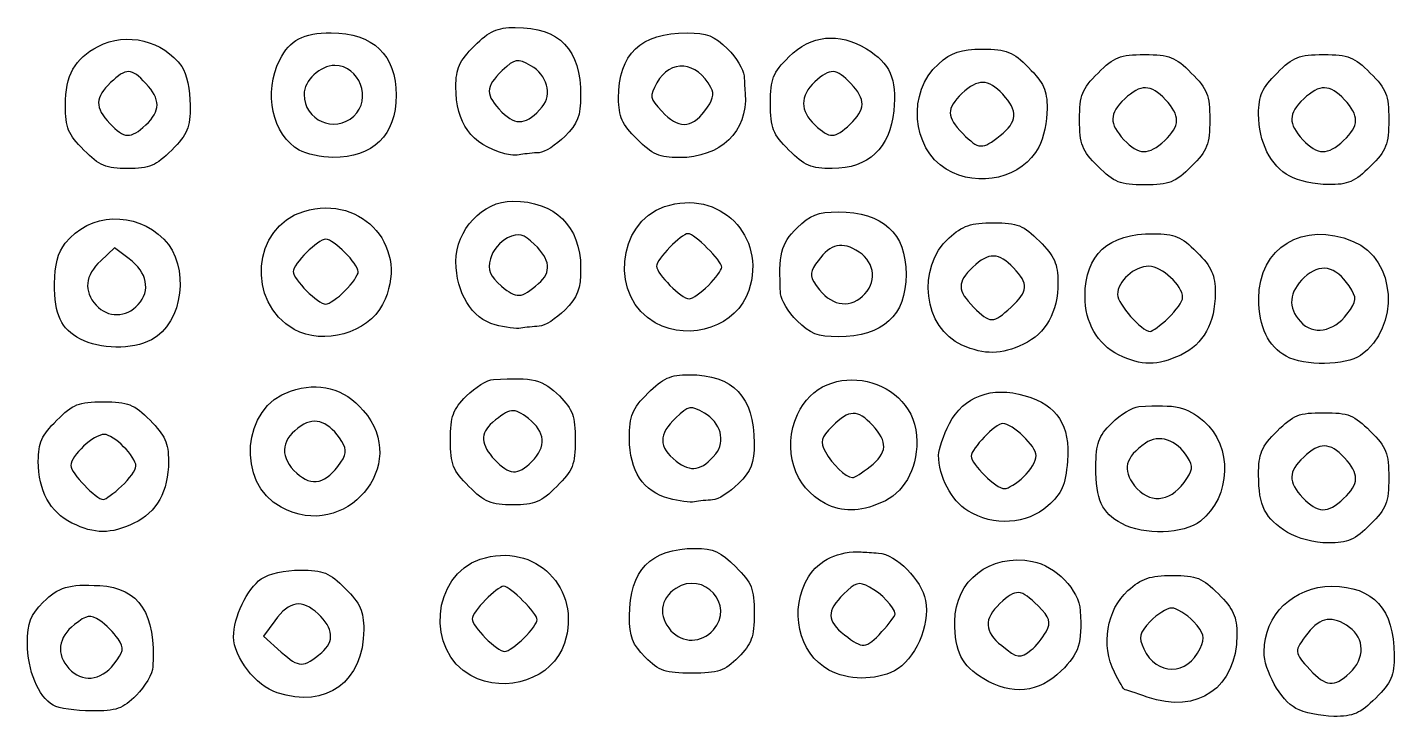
# Model space of a CAD drawing. Extents: x -1 to 2559, y 1 to 1442.
# Drawn here: x 476.1 to 813.7, y 354.7 to 524 of the extents above; entities that cross this region are included whole.
import ezdxf

# ---------------------------------------------------------------- set-up
doc = ezdxf.new("R2010")
doc.units = 0
doc.layers.get('0').update_dxf_attribs({"linetype": 'CONTINUOUS'})
doc.layers.add('IMAGE', color=7, linetype='CONTINUOUS')

# ---------------------------------------------------------------- blocks, each defined once
blk = doc.blocks.new('wave')
at = {"layer": 'IMAGE', "color": 7}
for points in [[(-300.22, -1105.43), (-300.22, -1105.43)], [(-397.69, -1109.9), (-397.69, -1109.9)], [(-346.54, -1107.74), (-346.54, -1107.74)], [(-224.52, -1109.72), (-224.52, -1109.72)], [(-276.9, -1113.42), (-276.9, -1113.42)], [(-187.62, -1112.52), (-187.62, -1112.52)], [(-147.19, -1113.72), (-147.19, -1113.72)], [(-103.19, -1113.72), (-103.19, -1113.72)], [(-412.9, -1116.08), (-412.9, -1116.08)], [(-359.96, -1116.09), (-359.96, -1116.09)], [(-309.44, -1116.99), (-309.44, -1116.99)], [(-239.57, -1116.08), (-239.57, -1116.08)], [(-163.57, -1120.08), (-163.57, -1120.08)], [(-200.88, -1120.77), (-200.88, -1120.77)], [(-116.42, -1122.53), (-116.42, -1122.53)], [(-348.71, -1150.68), (-348.71, -1150.68)], [(-301.1, -1148.87), (-301.1, -1148.87)], [(-259.38, -1149.34), (-259.38, -1149.34)], [(-399.54, -1154.06), (-399.54, -1154.06)], [(-220.87, -1151.39), (-220.87, -1151.39)], [(-146.3, -1157.35), (-146.3, -1157.35)], [(-102.37, -1156.36), (-102.37, -1156.36)], [(-361.18, -1160.15), (-361.18, -1160.15)], [(-311.82, -1159.02), (-311.82, -1159.02)], [(-272.42, -1158.53), (-272.42, -1158.53)], [(-237.54, -1158.05), (-237.54, -1158.05)], [(-413.74, -1162.54), (-413.74, -1162.54)], [(-197.02, -1164), (-197.02, -1164)], [(-117.29, -1166.76), (-117.29, -1166.76)], [(-257.56, -1190.76), (-257.56, -1190.76)], [(-350.45, -1193.8), (-350.45, -1193.8)], [(-302.77, -1192.62), (-302.77, -1192.62)], [(-219.62, -1193.85), (-219.62, -1193.85)], [(-181.86, -1196.38), (-181.86, -1196.38)], [(-142.44, -1197.8), (-142.44, -1197.8)], [(-403.63, -1198.68), (-403.63, -1198.68)], [(-318.24, -1198.75), (-318.24, -1198.75)], [(-103.19, -1201.72), (-103.19, -1201.72)], [(-364.42, -1203.86), (-364.42, -1203.86)], [(-269.02, -1201.73), (-269.02, -1201.73)], [(-230.64, -1202.93), (-230.64, -1202.93)], [(-195.6, -1204.74), (-195.6, -1204.74)], [(-157.74, -1207.87), (-157.74, -1207.87)], [(-117.02, -1210.02), (-117.02, -1210.02)], [(-258.15, -1234), (-258.15, -1234)], [(-216.71, -1234.42), (-216.71, -1234.42)], [(-304.71, -1236.01), (-304.71, -1236.01)], [(-138.48, -1238.52), (-138.48, -1238.52)], [(-354.44, -1239.54), (-354.44, -1239.54)], [(-274.87, -1240.72), (-274.87, -1240.72)], [(-179.99, -1238.91), (-179.99, -1238.91)], [(-405.51, -1242.41), (-405.51, -1242.41)], [(-317.75, -1245.2), (-317.75, -1245.2)], [(-229.75, -1243.86), (-229.75, -1243.86)], [(-191.69, -1246.02), (-191.69, -1246.02)], [(-365.41, -1249.45), (-365.41, -1249.45)], [(-151.48, -1250.5), (-151.48, -1250.5)], [(-420.44, -1252.51), (-420.44, -1252.51)], [(-114.93, -1253.28), (-114.93, -1253.28)]]:
    blk.add_lwpolyline(points, close=True, dxfattribs=at)
for points in [[(-260.23, -1106.47), (-260.23, -1106.47)], [(-401.75, -1142.83), (-405.4, -1140.12), (-408.75, -1143.27)], [(-184.96, -1154.68), (-184.96, -1154.68)], [(-158.51, -1166.39), (-158.51, -1166.39)], [(-415.84, -1207.72), (-415.84, -1207.72)], [(-365.96, -1231.72), (-368.77, -1235.49), (-364.37, -1239.43)], [(-101.69, -1244.56), (-101.69, -1244.56)]]:
    blk.add_lwpolyline(points, dxfattribs=at)
for points in [[(-409.42, -1090.61), (-402.34, -1086.95), (-393.38, -1089.11), (-388.85, -1095.57)], [(-316.9, -1090.48), (-313.2, -1086.78), (-311.35, -1085.95), (-306.84, -1085.95)], [(-306.84, -1085.95), (-295.91, -1085.95), (-290.77, -1091.34), (-290.77, -1102.78)], [(-364.76, -1093.92), (-362.19, -1088.96), (-359, -1087.28), (-352.12, -1087.28)], [(-352.12, -1087.28), (-341.8, -1087.28), (-336.1, -1092.73), (-336.1, -1102.62)], [(-281.44, -1103.35), (-281.44, -1092.43), (-276.05, -1087.28), (-264.6, -1087.28)], [(-264.6, -1087.28), (-259.71, -1087.28), (-257.83, -1088.02), (-254.67, -1091.18)], [(-239.57, -1093.15), (-234.19, -1087.77), (-227.32, -1087.07), (-220.52, -1091.22)], [(-417.44, -1105.05), (-417.44, -1097.7), (-415.14, -1093.57), (-409.42, -1090.61)], [(-321.44, -1100.55), (-321.44, -1096.03), (-320.6, -1094.18), (-316.9, -1090.48)], [(-303.03, -1095.36), (-306.4, -1093.48), (-306.84, -1093.55), (-310.03, -1096.55)], [(-258.73, -1100.7), (-262.19, -1094.23), (-268.74, -1093.67), (-272.03, -1099.54)], [(-254.67, -1091.18), (-252.52, -1093.32), (-250.7, -1096.32), (-250.6, -1097.85)], [(-244.1, -1104.62), (-244.1, -1098.51), (-243.56, -1097.14), (-239.57, -1093.15)], [(-220.52, -1091.22), (-214.65, -1094.8), (-213.02, -1098.46), (-213.78, -1106.4)], [(-202.83, -1094.95), (-199.5, -1091.97), (-197.46, -1091.28), (-191.95, -1091.28)], [(-191.95, -1091.28), (-186.02, -1091.28), (-184.6, -1091.85), (-180.64, -1095.82)], [(-163.57, -1097.15), (-159.58, -1093.16), (-158.21, -1092.62), (-152.1, -1092.62)], [(-152.1, -1092.62), (-146, -1092.62), (-144.63, -1093.16), (-140.64, -1097.15)], [(-119.57, -1097.15), (-115.58, -1093.16), (-114.21, -1092.62), (-108.1, -1092.62)], [(-108.1, -1092.62), (-102, -1092.62), (-100.63, -1093.16), (-96.64, -1097.15)], [(-397.67, -1099.7), (-401.26, -1095.88), (-402.46, -1095.86), (-406.35, -1099.51)], [(-388.85, -1095.57), (-387.66, -1097.28), (-386.77, -1101.31), (-386.77, -1105.05)], [(-359.96, -1116.09), (-366.5, -1112.46), (-368.82, -1101.78), (-364.76, -1093.92)], [(-351.21, -1095.28), (-354.77, -1095.28), (-358.77, -1099.03), (-358.77, -1102.38)], [(-346.54, -1107.74), (-341.98, -1103.61), (-345.1, -1095.28), (-351.21, -1095.28)], [(-310.03, -1096.55), (-314.29, -1100.55), (-314.31, -1102.53), (-310.11, -1106.73)], [(-300.22, -1105.43), (-297.69, -1102.38), (-299.02, -1097.6), (-303.03, -1095.36)], [(-224.34, -1099.7), (-227.9, -1095.91), (-229.44, -1095.85), (-233.19, -1099.33)], [(-200.88, -1120.77), (-209.46, -1115.53), (-210.5, -1101.8), (-202.83, -1094.95)], [(-180.64, -1095.82), (-176.94, -1099.51), (-176.1, -1101.37), (-176.1, -1105.88)], [(-406.35, -1099.51), (-410.2, -1103.13), (-410.24, -1105.59), (-406.54, -1109.53)], [(-397.69, -1109.9), (-394, -1106.46), (-393.99, -1103.61), (-397.67, -1099.7)], [(-272.03, -1099.54), (-273.91, -1102.91), (-273.83, -1103.35), (-270.84, -1106.54)], [(-250.6, -1097.85), (-250.51, -1099.37), (-250.38, -1101.37), (-250.32, -1102.28)], [(-233.19, -1099.33), (-236.9, -1102.79), (-236.9, -1106.44), (-233.19, -1109.9)], [(-224.52, -1109.72), (-220.68, -1106.1), (-220.63, -1103.65), (-224.34, -1099.7)], [(-187, -1102.37), (-190.62, -1098.52), (-193.07, -1098.48), (-197.02, -1102.18)], [(-168.1, -1108.62), (-168.1, -1102.51), (-167.56, -1101.14), (-163.57, -1097.15)], [(-147, -1103.7), (-150.62, -1099.85), (-153.07, -1099.81), (-157.02, -1103.51)], [(-140.64, -1097.15), (-136.64, -1101.14), (-136.1, -1102.51), (-136.1, -1108.62)], [(-124.1, -1107.22), (-124.1, -1102.7), (-123.27, -1100.85), (-119.57, -1097.15)], [(-103, -1103.7), (-106.62, -1099.85), (-109.07, -1099.81), (-113.02, -1103.51)], [(-96.64, -1097.15), (-92.64, -1101.14), (-92.1, -1102.51), (-92.1, -1108.62)], [(-358.77, -1102.38), (-358.77, -1108.77), (-351.3, -1112.05), (-346.54, -1107.74)], [(-336.1, -1102.62), (-336.1, -1112.37), (-341.84, -1117.99), (-351.7, -1117.9)], [(-309.44, -1116.99), (-317.68, -1114.64), (-321.44, -1109.49), (-321.44, -1100.55)], [(-290.77, -1102.78), (-290.77, -1107.68), (-291.51, -1109.56), (-294.67, -1112.72)], [(-276.9, -1113.42), (-280.6, -1109.72), (-281.44, -1107.86), (-281.44, -1103.35)], [(-250.32, -1102.28), (-249.67, -1111.49), (-256.36, -1117.94), (-266.57, -1117.94)], [(-260.23, -1106.47), (-258.26, -1103.97), (-257.84, -1102.36), (-258.73, -1100.7)], [(-197.02, -1102.18), (-200.94, -1105.87), (-200.9, -1107.94), (-196.83, -1112.01)], [(-187.62, -1112.52), (-183.34, -1109.16), (-183.18, -1106.44), (-187, -1102.37)], [(-157.02, -1103.51), (-160.86, -1107.13), (-160.91, -1109.59), (-157.2, -1113.53)], [(-147.19, -1113.72), (-143.34, -1110.1), (-143.3, -1107.65), (-147, -1103.7)], [(-113.02, -1103.51), (-116.86, -1107.13), (-116.91, -1109.59), (-113.2, -1113.53)], [(-103.19, -1113.72), (-99.34, -1110.1), (-99.3, -1107.65), (-103, -1103.7)], [(-412.9, -1116.08), (-416.82, -1112.17), (-417.44, -1110.66), (-417.44, -1105.05)], [(-386.77, -1105.05), (-386.77, -1110.66), (-387.39, -1112.17), (-391.3, -1116.08)], [(-310.11, -1106.73), (-306.62, -1110.22), (-303.91, -1109.86), (-300.22, -1105.43)], [(-270.84, -1106.54), (-266.77, -1110.88), (-263.68, -1110.86), (-260.23, -1106.47)], [(-239.57, -1116.08), (-243.56, -1112.09), (-244.1, -1110.72), (-244.1, -1104.62)], [(-213.78, -1106.4), (-214.66, -1115.56), (-220.05, -1120.62), (-228.92, -1120.62)], [(-176.1, -1105.88), (-176.1, -1108.93), (-177.01, -1113.18), (-178.13, -1115.33)], [(-406.54, -1109.53), (-402.98, -1113.32), (-401.43, -1113.38), (-397.69, -1109.9)], [(-233.19, -1109.9), (-229.5, -1113.33), (-228.34, -1113.3), (-224.52, -1109.72)], [(-163.57, -1120.08), (-167.56, -1116.09), (-168.1, -1114.72), (-168.1, -1108.62)], [(-136.1, -1108.62), (-136.1, -1114.72), (-136.64, -1116.09), (-140.64, -1120.08)], [(-116.42, -1122.53), (-121.18, -1119.95), (-124.1, -1114.12), (-124.1, -1107.22)], [(-92.1, -1108.62), (-92.1, -1114.72), (-92.64, -1116.09), (-96.64, -1120.08)], [(-294.67, -1112.72), (-296.81, -1114.86), (-299.66, -1116.66), (-301, -1116.72)], [(-266.57, -1117.94), (-271.39, -1117.94), (-273.13, -1117.18), (-276.9, -1113.42)], [(-196.83, -1112.01), (-192.85, -1115.99), (-192.08, -1116.03), (-187.62, -1112.52)], [(-157.2, -1113.53), (-153.59, -1117.38), (-151.13, -1117.42), (-147.19, -1113.72)], [(-113.2, -1113.53), (-109.59, -1117.38), (-107.13, -1117.42), (-103.19, -1113.72)], [(-402.1, -1120.62), (-407.45, -1120.62), (-409.03, -1119.95), (-412.9, -1116.08)], [(-391.3, -1116.08), (-395.17, -1119.95), (-396.75, -1120.62), (-402.1, -1120.62)], [(-351.7, -1117.9), (-354.49, -1117.88), (-358.2, -1117.06), (-359.96, -1116.09)], [(-305.44, -1117.19), (-306.54, -1117.4), (-308.34, -1117.31), (-309.44, -1116.99)], [(-301, -1116.72), (-302.34, -1116.77), (-304.34, -1116.99), (-305.44, -1117.19)], [(-228.92, -1120.62), (-234.1, -1120.62), (-235.73, -1119.92), (-239.57, -1116.08)], [(-178.13, -1115.33), (-182.06, -1122.93), (-193.02, -1125.56), (-200.88, -1120.77)], [(-152.1, -1124.62), (-158.21, -1124.62), (-159.58, -1124.08), (-163.57, -1120.08)], [(-140.64, -1120.08), (-144.63, -1124.08), (-146, -1124.62), (-152.1, -1124.62)], [(-96.64, -1120.08), (-100.43, -1123.88), (-102.11, -1124.61), (-106.97, -1124.56)], [(-106.97, -1124.56), (-110.16, -1124.53), (-114.41, -1123.62), (-116.42, -1122.53)], [(-358.83, -1131.14), (-344.12, -1126.74), (-332.47, -1140.48), (-339.46, -1153.99)], [(-270.12, -1129.95), (-256.64, -1125.51), (-244.99, -1137.14), (-249.43, -1150.6)], [(-321.43, -1143.48), (-321.44, -1135.64), (-314.86, -1128.62), (-307.5, -1128.62)], [(-307.5, -1128.62), (-297.1, -1128.62), (-290.77, -1134.82), (-290.77, -1145.02)], [(-272.42, -1158.53), (-283.55, -1152.49), (-282.05, -1133.89), (-270.12, -1129.95)], [(-417.48, -1138.98), (-411.54, -1131.43), (-400.23, -1130.95), (-393.24, -1137.94)], [(-361.18, -1160.15), (-373.06, -1153.55), (-371.56, -1134.96), (-358.83, -1131.14)], [(-237.54, -1135.18), (-234.35, -1132), (-232.51, -1131.28), (-227.47, -1131.28)], [(-227.47, -1131.28), (-216.45, -1131.28), (-210.77, -1136.5), (-210.77, -1146.62)], [(-200.21, -1137.66), (-196.83, -1134.63), (-194.81, -1133.95), (-189.28, -1133.95)], [(-189.28, -1133.95), (-183.35, -1133.95), (-181.94, -1134.52), (-177.97, -1138.48)], [(-124.06, -1152.58), (-124.15, -1140.06), (-113.11, -1133.37), (-100.82, -1138.51)], [(-302.09, -1139.29), (-304.93, -1136.63), (-305.89, -1136.39), (-308.72, -1137.68)], [(-264.35, -1136.62), (-266.05, -1136.62), (-272.1, -1142.86), (-272.1, -1144.62)], [(-256.1, -1144.86), (-256.1, -1143.28), (-262.77, -1136.62), (-264.35, -1136.62)], [(-241.6, -1151.39), (-242.19, -1141.61), (-241.6, -1139.24), (-237.54, -1135.18)], [(-166.77, -1151.95), (-166.77, -1141.77), (-161.1, -1136.62), (-149.91, -1136.62)], [(-149.91, -1136.62), (-144.78, -1136.62), (-143.13, -1137.32), (-139.3, -1141.15)], [(-420.1, -1148.88), (-420.1, -1144.37), (-419.28, -1141.27), (-417.48, -1138.98)], [(-393.24, -1137.94), (-386.71, -1144.47), (-388.47, -1158.67), (-396.3, -1162.72)], [(-353.44, -1137.95), (-355.32, -1137.95), (-361.44, -1144.06), (-361.44, -1145.95)], [(-345.44, -1145.95), (-345.44, -1144.06), (-351.55, -1137.95), (-353.44, -1137.95)], [(-308.72, -1137.68), (-310.54, -1138.51), (-312.44, -1140.82), (-312.94, -1142.8)], [(-301.1, -1148.87), (-297.87, -1146.09), (-298.19, -1142.96), (-302.09, -1139.29)], [(-223.09, -1140.66), (-227.13, -1138.4), (-229.82, -1139.34), (-233.01, -1144.15)], [(-220.87, -1151.39), (-217.7, -1147.89), (-218.69, -1143.12), (-223.09, -1140.66)], [(-197.02, -1164), (-206.47, -1159.89), (-208.29, -1144.88), (-200.21, -1137.66)], [(-177.97, -1138.48), (-174.27, -1142.18), (-173.44, -1144.03), (-173.44, -1148.55)], [(-100.82, -1138.51), (-90.26, -1142.92), (-89.21, -1159.63), (-99.06, -1166.53)], [(-408.75, -1143.27), (-412.63, -1146.91), (-413.03, -1150.71), (-409.9, -1154.18)], [(-399.54, -1154.06), (-396.43, -1150.62), (-397.31, -1146.14), (-401.75, -1142.83)], [(-311.82, -1159.02), (-317.5, -1157.5), (-321.43, -1151.16), (-321.43, -1143.48)], [(-312.94, -1142.8), (-313.66, -1145.7), (-313.13, -1147.01), (-310.21, -1149.53)], [(-233.01, -1144.15), (-234.59, -1146.52), (-234.46, -1147.32), (-232.03, -1150.41)], [(-184.34, -1145.04), (-187.95, -1141.19), (-190.41, -1141.14), (-194.35, -1144.85)], [(-139.3, -1141.15), (-135.6, -1144.85), (-134.77, -1146.7), (-134.77, -1151.22)], [(-101.86, -1149.46), (-105.1, -1144.52), (-109.04, -1143.78), (-112.88, -1147.39)], [(-361.44, -1145.95), (-361.44, -1147.84), (-355.32, -1153.95), (-353.44, -1153.95)], [(-348.71, -1150.68), (-346.91, -1148.88), (-345.44, -1146.75), (-345.44, -1145.95)], [(-290.77, -1145.02), (-290.77, -1150.39), (-291.43, -1152.15), (-294.67, -1155.39)], [(-272.1, -1144.62), (-272.1, -1146.5), (-265.99, -1152.62), (-264.1, -1152.62)], [(-259.38, -1149.34), (-257.58, -1147.54), (-256.1, -1145.52), (-256.1, -1144.86)], [(-210.77, -1146.62), (-210.77, -1156.73), (-216.45, -1161.95), (-227.47, -1161.95)], [(-194.35, -1144.85), (-198.28, -1148.54), (-198.24, -1150.6), (-194.16, -1154.68)], [(-184.96, -1154.68), (-180.68, -1150.71), (-180.57, -1149.04), (-184.34, -1145.04)], [(-151.05, -1144.62), (-154.68, -1144.62), (-158.77, -1148.29), (-158.77, -1151.55)], [(-142.77, -1152.26), (-142.77, -1149.39), (-147.94, -1144.62), (-151.05, -1144.62)], [(-112.88, -1147.39), (-116.66, -1150.94), (-117, -1154.75), (-113.84, -1158.24)], [(-413.74, -1162.54), (-418.62, -1159.89), (-420.1, -1156.71), (-420.1, -1148.88)], [(-353.44, -1153.95), (-352.64, -1153.95), (-350.51, -1152.48), (-348.71, -1150.68)], [(-310.21, -1149.53), (-306.56, -1152.67), (-305.42, -1152.58), (-301.1, -1148.87)], [(-249.43, -1150.6), (-252.31, -1159.32), (-263.71, -1163.25), (-272.42, -1158.53)], [(-264.1, -1152.62), (-263.3, -1152.62), (-261.18, -1151.14), (-259.38, -1149.34)], [(-232.03, -1150.41), (-228.75, -1154.58), (-224.12, -1154.99), (-220.87, -1151.39)], [(-173.44, -1148.55), (-173.44, -1155.93), (-176.33, -1161.12), (-181.91, -1163.77)], [(-102.37, -1156.36), (-99.86, -1152.99), (-99.83, -1152.56), (-101.86, -1149.46)], [(-409.9, -1154.18), (-407.04, -1157.34), (-402.46, -1157.29), (-399.54, -1154.06)], [(-339.46, -1153.99), (-343.11, -1161.05), (-353.99, -1164.14), (-361.18, -1160.15)], [(-237.54, -1158.05), (-239.68, -1155.91), (-241.51, -1152.91), (-241.6, -1151.39)], [(-158.51, -1166.39), (-163.75, -1163.8), (-166.77, -1158.53), (-166.77, -1151.95)], [(-158.77, -1151.55), (-158.77, -1153.91), (-152.86, -1160.62), (-150.77, -1160.62)], [(-146.3, -1157.35), (-144.36, -1155.55), (-142.77, -1153.26), (-142.77, -1152.26)], [(-134.77, -1151.22), (-134.77, -1158.59), (-137.66, -1163.79), (-143.25, -1166.44)], [(-117.29, -1166.76), (-121.77, -1164.27), (-124, -1159.6), (-124.06, -1152.58)], [(-294.67, -1155.39), (-296.81, -1157.53), (-299.66, -1159.33), (-301, -1159.38)], [(-194.16, -1154.68), (-190.1, -1158.74), (-189.35, -1158.74), (-184.96, -1154.68)], [(-150.77, -1160.62), (-150.25, -1160.62), (-148.24, -1159.14), (-146.3, -1157.35)], [(-113.84, -1158.24), (-110.78, -1161.62), (-105.65, -1160.78), (-102.37, -1156.36)], [(-305.44, -1159.84), (-306.54, -1160.04), (-309.41, -1159.67), (-311.82, -1159.02)], [(-301, -1159.38), (-302.34, -1159.44), (-304.34, -1159.65), (-305.44, -1159.84)], [(-227.47, -1161.95), (-232.51, -1161.95), (-234.35, -1161.24), (-237.54, -1158.05)], [(-396.3, -1162.72), (-401, -1165.15), (-409.08, -1165.06), (-413.74, -1162.54)], [(-181.91, -1163.77), (-187.45, -1166.4), (-191.37, -1166.46), (-197.02, -1164)], [(-237.5, -1181.08), (-231.01, -1166.6), (-208.1, -1171.71), (-208.1, -1187.65)], [(-143.25, -1166.44), (-149, -1169.16), (-152.89, -1169.15), (-158.51, -1166.39)], [(-99.06, -1166.53), (-102.67, -1169.06), (-112.9, -1169.19), (-117.29, -1166.76)], [(-274.24, -1175.82), (-270.54, -1172.12), (-268.69, -1171.28), (-264.17, -1171.28)], [(-264.17, -1171.28), (-253.25, -1171.28), (-248.1, -1176.67), (-248.1, -1188.11)], [(-362.12, -1175.29), (-355.06, -1172.96), (-349.01, -1174.56), (-344.21, -1180.04)], [(-318.87, -1176.51), (-316.73, -1174.37), (-313.73, -1172.54), (-312.21, -1172.45)], [(-312.21, -1172.45), (-302.43, -1171.86), (-300.06, -1172.46), (-296, -1176.51)], [(-200.1, -1183.28), (-196.69, -1176.59), (-189.65, -1174), (-181.51, -1176.44)], [(-419.57, -1182.48), (-415.58, -1178.49), (-414.21, -1177.95), (-408.1, -1177.95)], [(-408.1, -1177.95), (-402, -1177.95), (-400.63, -1178.49), (-396.64, -1182.48)], [(-364.42, -1203.86), (-375.55, -1197.82), (-374.05, -1179.23), (-362.12, -1175.29)], [(-322.77, -1187.31), (-322.77, -1181.46), (-322.18, -1179.82), (-318.87, -1176.51)], [(-296, -1176.51), (-292.7, -1179.82), (-292.1, -1181.46), (-292.1, -1187.31)], [(-278.77, -1186.97), (-278.77, -1181.22), (-278.17, -1179.75), (-274.24, -1175.82)], [(-181.51, -1176.44), (-173.5, -1178.84), (-170.37, -1183.66), (-171.1, -1192.51)], [(-344.21, -1180.04), (-332.45, -1193.43), (-348.59, -1212.45), (-364.42, -1203.86)], [(-303.59, -1182.06), (-307.12, -1179.29), (-308.22, -1179.41), (-312.44, -1183.03)], [(-260.36, -1180.69), (-263.73, -1178.81), (-264.18, -1178.89), (-267.36, -1181.88)], [(-257.56, -1190.76), (-255.03, -1187.71), (-256.36, -1182.94), (-260.36, -1180.69)], [(-230.64, -1202.93), (-238.31, -1198.99), (-241.28, -1189.53), (-237.5, -1181.08)], [(-219, -1183.7), (-222.7, -1179.76), (-224.76, -1179.81), (-228.88, -1183.94)], [(-160.21, -1183.18), (-158.06, -1181.04), (-155.06, -1179.21), (-153.54, -1179.12)], [(-153.54, -1179.12), (-144.22, -1178.55), (-141.88, -1179.08), (-137.58, -1182.7)], [(-119.57, -1185.15), (-115.58, -1181.16), (-114.21, -1180.62), (-108.1, -1180.62)], [(-108.1, -1180.62), (-102, -1180.62), (-100.63, -1181.16), (-96.64, -1185.15)], [(-424.1, -1192.55), (-424.1, -1188.03), (-423.27, -1186.18), (-419.57, -1182.48)], [(-396.64, -1182.48), (-392.94, -1186.18), (-392.1, -1188.03), (-392.1, -1192.55)], [(-359.45, -1183.83), (-364.23, -1186.97), (-364.89, -1190.94), (-361.28, -1194.78)], [(-349.51, -1187.66), (-352.52, -1182.84), (-355.93, -1181.53), (-359.45, -1183.83)], [(-312.44, -1183.03), (-315.55, -1185.7), (-315.38, -1188.46), (-311.87, -1192.2)], [(-302.77, -1192.62), (-299.14, -1188.98), (-299.42, -1185.35), (-303.59, -1182.06)], [(-267.36, -1181.88), (-271.7, -1185.95), (-271.68, -1189.04), (-267.29, -1192.49)], [(-228.88, -1183.94), (-231.76, -1186.82), (-231.99, -1187.67), (-230.6, -1190.27)], [(-219.62, -1193.85), (-215.34, -1190.49), (-215.18, -1187.77), (-219, -1183.7)], [(-202.77, -1191.03), (-202.77, -1189.64), (-201.57, -1186.16), (-200.1, -1183.28)], [(-187.01, -1183.28), (-188.72, -1183.28), (-194.77, -1189.52), (-194.77, -1191.28)], [(-178.77, -1191.15), (-178.77, -1188.86), (-184.61, -1183.28), (-187.01, -1183.28)], [(-164.1, -1193.93), (-164.1, -1188.13), (-163.5, -1186.48), (-160.21, -1183.18)], [(-137.58, -1182.7), (-130.45, -1188.7), (-130.86, -1201.35), (-138.38, -1207.26)], [(-407.92, -1185.95), (-410.49, -1185.95), (-416.1, -1191.18), (-416.1, -1193.58)], [(-400.1, -1193.77), (-400.1, -1191.39), (-405.55, -1185.95), (-407.92, -1185.95)], [(-350.45, -1193.8), (-348.28, -1190.88), (-348.13, -1189.88), (-349.51, -1187.66)], [(-318.24, -1198.75), (-322.22, -1194.76), (-322.77, -1193.39), (-322.77, -1187.31)], [(-292.1, -1187.31), (-292.1, -1193.39), (-292.65, -1194.76), (-296.64, -1198.75)], [(-269.02, -1201.73), (-275.37, -1200.02), (-278.77, -1194.87), (-278.77, -1186.97)], [(-248.1, -1188.11), (-248.1, -1193.01), (-248.84, -1194.89), (-252, -1198.05)], [(-208.1, -1187.65), (-208.1, -1194.71), (-211.43, -1200.47), (-216.82, -1202.72)], [(-151.94, -1188.12), (-156.94, -1191.62), (-157.69, -1194.6), (-154.59, -1198.55)], [(-141.57, -1191.56), (-144.28, -1187.23), (-148.62, -1185.79), (-151.94, -1188.12)], [(-124.1, -1195.9), (-124.1, -1190.61), (-123.43, -1189.01), (-119.57, -1185.15)], [(-103, -1191.7), (-106.62, -1187.85), (-109.07, -1187.81), (-113.02, -1191.51)], [(-96.64, -1185.15), (-92.64, -1189.14), (-92.1, -1190.51), (-92.1, -1196.62)], [(-267.29, -1192.49), (-263.66, -1195.35), (-260.97, -1194.88), (-257.56, -1190.76)], [(-230.6, -1190.27), (-229.04, -1193.22), (-225.58, -1196.49), (-223.95, -1196.57)], [(-195.6, -1204.74), (-199.61, -1202.29), (-202.77, -1196.25), (-202.77, -1191.03)], [(-194.77, -1191.28), (-194.77, -1193.27), (-188.61, -1199.28), (-186.58, -1199.28)], [(-181.86, -1196.38), (-180.16, -1194.79), (-178.77, -1192.43), (-178.77, -1191.15)], [(-142.44, -1197.8), (-140.24, -1194.83), (-140.11, -1193.9), (-141.57, -1191.56)], [(-113.02, -1191.51), (-116.86, -1195.13), (-116.91, -1197.59), (-113.2, -1201.53)], [(-415.84, -1207.72), (-421.26, -1205.05), (-424.1, -1199.83), (-424.1, -1192.55)], [(-416.1, -1193.58), (-416.1, -1195.42), (-409.86, -1201.95), (-408.1, -1201.95)], [(-403.63, -1198.68), (-401.69, -1196.88), (-400.1, -1194.67), (-400.1, -1193.77)], [(-392.1, -1192.55), (-392.1, -1199.93), (-394.99, -1205.12), (-400.58, -1207.77)], [(-361.28, -1194.78), (-357.53, -1198.77), (-353.9, -1198.44), (-350.45, -1193.8)], [(-311.87, -1192.2), (-308.32, -1195.98), (-306.23, -1196.08), (-302.77, -1192.62)], [(-223.95, -1196.57), (-223.5, -1196.6), (-221.55, -1195.37), (-219.62, -1193.85)], [(-171.1, -1192.51), (-171.6, -1198.55), (-172.39, -1200.35), (-175.92, -1203.51)], [(-157.74, -1207.87), (-162.66, -1205.2), (-164.1, -1202.04), (-164.1, -1193.93)], [(-103.19, -1201.72), (-99.34, -1198.1), (-99.3, -1195.65), (-103, -1191.7)], [(-252, -1198.05), (-254.14, -1200.2), (-256.99, -1202), (-258.33, -1202.05)], [(-186.58, -1199.28), (-185.68, -1199.28), (-183.55, -1197.98), (-181.86, -1196.38)], [(-154.59, -1198.55), (-151.08, -1203), (-146.08, -1202.69), (-142.44, -1197.8)], [(-117.02, -1210.02), (-122.53, -1206.65), (-124.1, -1203.52), (-124.1, -1195.9)], [(-92.1, -1196.62), (-92.1, -1202.72), (-92.64, -1204.09), (-96.64, -1208.08)], [(-408.1, -1201.95), (-407.58, -1201.95), (-405.57, -1200.48), (-403.63, -1198.68)], [(-307.44, -1203.28), (-312.79, -1203.28), (-314.37, -1202.62), (-318.24, -1198.75)], [(-296.64, -1198.75), (-300.51, -1202.62), (-302.09, -1203.28), (-307.44, -1203.28)], [(-113.2, -1201.53), (-109.59, -1205.38), (-107.13, -1205.42), (-103.19, -1201.72)], [(-262.77, -1202.51), (-263.87, -1202.71), (-266.68, -1202.35), (-269.02, -1201.73)], [(-258.33, -1202.05), (-259.67, -1202.11), (-261.67, -1202.31), (-262.77, -1202.51)], [(-216.82, -1202.72), (-222.36, -1205.04), (-226.42, -1205.1), (-230.64, -1202.93)], [(-175.92, -1203.51), (-181.07, -1208.11), (-189.23, -1208.62), (-195.6, -1204.74)], [(-400.58, -1207.77), (-406.33, -1210.5), (-410.23, -1210.49), (-415.84, -1207.72)], [(-138.38, -1207.26), (-142.5, -1210.5), (-152.32, -1210.81), (-157.74, -1207.87)], [(-96.64, -1208.08), (-100.41, -1211.85), (-102.15, -1212.62), (-106.97, -1212.61)], [(-106.97, -1212.61), (-110.36, -1212.61), (-114.54, -1211.53), (-117.02, -1210.02)], [(-315.45, -1216.62), (-301.98, -1212.17), (-290.32, -1223.8), (-294.76, -1237.27)], [(-278.77, -1230.65), (-278.77, -1219.3), (-273.58, -1213.95), (-262.57, -1213.95)], [(-262.57, -1213.95), (-258.21, -1213.95), (-256.3, -1214.82), (-252.64, -1218.48)], [(-234.76, -1220.92), (-232.3, -1216.87), (-227.14, -1214.45), (-221.77, -1214.83)], [(-221.77, -1214.83), (-220.85, -1214.9), (-218.95, -1215.02), (-217.54, -1215.12)], [(-217.54, -1215.12), (-213.2, -1215.4), (-206.93, -1221.72), (-205.98, -1226.78)], [(-198.77, -1231.93), (-198.77, -1221.82), (-190.18, -1215.18), (-179.66, -1217.15)], [(-317.75, -1245.2), (-328.88, -1239.16), (-327.39, -1220.56), (-315.45, -1216.62)], [(-252.64, -1218.48), (-248.65, -1222.47), (-248.1, -1223.85), (-248.1, -1229.92)], [(-179.66, -1217.15), (-173.99, -1218.22), (-168.24, -1224.19), (-167.95, -1229.32)], [(-376.1, -1235.71), (-376.1, -1230.88), (-372.76, -1223.89), (-369.28, -1221.46)], [(-369.28, -1221.46), (-367.44, -1220.17), (-363.53, -1219.28), (-359.67, -1219.28)], [(-359.67, -1219.28), (-354.06, -1219.28), (-352.55, -1219.9), (-348.64, -1223.82)], [(-258.15, -1234), (-252.69, -1227.97), (-260.52, -1219.3), (-267.38, -1223.79)], [(-229.75, -1243.86), (-237.24, -1239.8), (-239.62, -1228.88), (-234.76, -1220.92)], [(-156.21, -1224.33), (-152.83, -1221.3), (-150.81, -1220.62), (-145.28, -1220.62)], [(-145.28, -1220.62), (-139.35, -1220.62), (-137.94, -1221.18), (-133.97, -1225.15)], [(-422.87, -1227.18), (-419.07, -1223.38), (-416.73, -1222.69), (-408.98, -1223.11)], [(-408.98, -1223.11), (-399.34, -1223.63), (-395.13, -1230.06), (-395.92, -1243.05)], [(-348.64, -1223.82), (-344.94, -1227.51), (-344.1, -1229.37), (-344.1, -1233.88)], [(-309.68, -1223.28), (-311.38, -1223.28), (-317.44, -1229.53), (-317.44, -1231.28)], [(-301.44, -1231.52), (-301.44, -1229.95), (-308.1, -1223.28), (-309.68, -1223.28)], [(-267.38, -1223.79), (-271.28, -1226.34), (-271.77, -1230.64), (-268.56, -1234.18)], [(-226.11, -1225.17), (-230.35, -1229.41), (-230.31, -1231.74), (-225.92, -1235.19)], [(-219.78, -1223.45), (-222.39, -1222.06), (-223.23, -1222.29), (-226.11, -1225.17)], [(-213.48, -1230.09), (-213.56, -1228.47), (-216.85, -1225.01), (-219.78, -1223.45)], [(-178.32, -1228.1), (-182.55, -1223.87), (-183.72, -1223.79), (-187.68, -1227.51)], [(-159.55, -1244.39), (-162.91, -1237.89), (-161.43, -1228.99), (-156.21, -1224.33)], [(-133.97, -1225.15), (-130.27, -1228.85), (-129.44, -1230.7), (-129.44, -1235.22)], [(-122.77, -1239.37), (-122.77, -1230.32), (-115.48, -1223.28), (-106.1, -1223.28)], [(-106.1, -1223.28), (-95.92, -1223.28), (-90.77, -1228.95), (-90.77, -1240.15)], [(-426.77, -1237.25), (-426.77, -1232.21), (-426.06, -1230.36), (-422.87, -1227.18)], [(-355.32, -1230.06), (-359.28, -1226.34), (-362.31, -1226.81), (-365.96, -1231.72)], [(-205.98, -1226.78), (-204.84, -1232.87), (-208.64, -1241.47), (-213.61, -1244.04)], [(-187.68, -1227.51), (-191.72, -1231.3), (-191.59, -1234.45), (-187.26, -1237.85)], [(-176.35, -1234.43), (-175.07, -1232.01), (-175.36, -1231.05), (-178.32, -1228.1)], [(-145.44, -1228.62), (-146.65, -1228.62), (-149.04, -1230.11), (-150.76, -1231.94)], [(-140.12, -1231.94), (-141.83, -1230.11), (-144.23, -1228.62), (-145.44, -1228.62)], [(-408.99, -1231.69), (-411.33, -1230.14), (-412.15, -1230.27), (-415.23, -1232.69)], [(-404.51, -1236.17), (-405.49, -1234.69), (-407.51, -1232.67), (-408.99, -1231.69)], [(-354.44, -1239.54), (-351.22, -1236.78), (-351.52, -1233.63), (-355.32, -1230.06)], [(-317.44, -1231.28), (-317.44, -1233.17), (-311.32, -1239.28), (-309.44, -1239.28)], [(-304.71, -1236.01), (-302.91, -1234.21), (-301.44, -1232.19), (-301.44, -1231.52)], [(-274.87, -1240.72), (-278.06, -1237.53), (-278.77, -1235.69), (-278.77, -1230.65)], [(-248.1, -1229.92), (-248.1, -1235.77), (-248.7, -1237.41), (-252, -1240.72)], [(-216.71, -1234.42), (-214.91, -1232.48), (-213.46, -1230.53), (-213.48, -1230.09)], [(-191.69, -1246.02), (-197.19, -1242.66), (-198.77, -1239.52), (-198.77, -1231.93)], [(-167.95, -1229.32), (-167.49, -1237.41), (-168.21, -1239.65), (-172.64, -1244.08)], [(-150.76, -1231.94), (-153.45, -1234.8), (-153.67, -1235.72), (-152.33, -1238.64)], [(-138.48, -1238.52), (-137.22, -1235.74), (-137.46, -1234.76), (-140.12, -1231.94)], [(-101.73, -1233.36), (-105.98, -1230.38), (-108.85, -1230.78), (-112.01, -1234.8)], [(-415.23, -1232.69), (-419.27, -1235.87), (-419.78, -1239.96), (-416.56, -1243.51)], [(-344.1, -1233.88), (-344.1, -1246.68), (-353.3, -1253.4), (-365.41, -1249.45)], [(-268.56, -1234.18), (-265.69, -1237.36), (-261.12, -1237.28), (-258.15, -1234)], [(-225.92, -1235.19), (-221.41, -1238.73), (-220.65, -1238.67), (-216.71, -1234.42)], [(-179.99, -1238.91), (-178.82, -1238.01), (-177.19, -1236), (-176.35, -1234.43)], [(-129.44, -1235.22), (-129.44, -1248.13), (-139.08, -1254.81), (-151.48, -1250.5)], [(-112.01, -1234.8), (-115.48, -1239.21), (-115.46, -1239.48), (-111.5, -1243.75)], [(-101.69, -1244.56), (-97.93, -1241.06), (-97.95, -1236.01), (-101.73, -1233.36)], [(-420.44, -1252.51), (-424.11, -1250.37), (-426.77, -1243.96), (-426.77, -1237.25)], [(-405.51, -1242.41), (-403.09, -1239.33), (-402.96, -1238.51), (-404.51, -1236.17)], [(-365.41, -1249.45), (-370.57, -1247.77), (-376.1, -1240.66), (-376.1, -1235.71)], [(-294.76, -1237.27), (-297.64, -1245.99), (-309.05, -1249.92), (-317.75, -1245.2)], [(-309.44, -1239.28), (-308.64, -1239.28), (-306.51, -1237.81), (-304.71, -1236.01)], [(-187.26, -1237.85), (-183.21, -1241.04), (-182.84, -1241.09), (-179.99, -1238.91)], [(-152.33, -1238.64), (-149.29, -1245.33), (-141.55, -1245.26), (-138.48, -1238.52)], [(-364.37, -1239.43), (-359.99, -1243.35), (-358.89, -1243.36), (-354.44, -1239.54)], [(-263.44, -1244.62), (-269.99, -1244.62), (-271.48, -1244.11), (-274.87, -1240.72)], [(-252, -1240.72), (-255.39, -1244.11), (-256.88, -1244.62), (-263.44, -1244.62)], [(-114.93, -1253.28), (-118.68, -1251.24), (-122.77, -1243.99), (-122.77, -1239.37)], [(-90.77, -1240.15), (-90.77, -1245.27), (-91.48, -1246.92), (-95.3, -1250.75)], [(-416.56, -1243.51), (-413.41, -1247), (-408.76, -1246.53), (-405.51, -1242.41)], [(-395.92, -1243.05), (-396.02, -1244.76), (-397.86, -1247.91), (-400, -1250.05)], [(-213.61, -1244.04), (-218.32, -1246.47), (-225.08, -1246.4), (-229.75, -1243.86)], [(-172.64, -1244.08), (-178.02, -1249.47), (-184.88, -1250.16), (-191.69, -1246.02)], [(-157.07, -1248.64), (-157.23, -1248.62), (-158.35, -1246.72), (-159.55, -1244.39)], [(-111.5, -1243.75), (-107.57, -1247.99), (-105.55, -1248.16), (-101.69, -1244.56)], [(-151.48, -1250.5), (-154.39, -1249.48), (-156.9, -1248.65), (-157.07, -1248.64)], [(-400, -1250.05), (-403.35, -1253.4), (-404.9, -1253.94), (-411, -1253.91)], [(-95.3, -1250.75), (-99.1, -1254.54), (-100.78, -1255.27), (-105.64, -1255.23)], [(-411, -1253.91), (-414.91, -1253.89), (-419.15, -1253.26), (-420.44, -1252.51)], [(-105.64, -1255.23), (-108.83, -1255.2), (-113.01, -1254.32), (-114.93, -1253.28)]]:
    blk.add_open_spline(points, degree=3, dxfattribs=at)

msp = doc.modelspace()

# ---------------------------------------------------------------- block references
at = {"linetype": 'Continuous'}
msp.add_blockref('wave', (902.91, 1609.95), dxfattribs=at)

doc.saveas('drawing.dxf')
